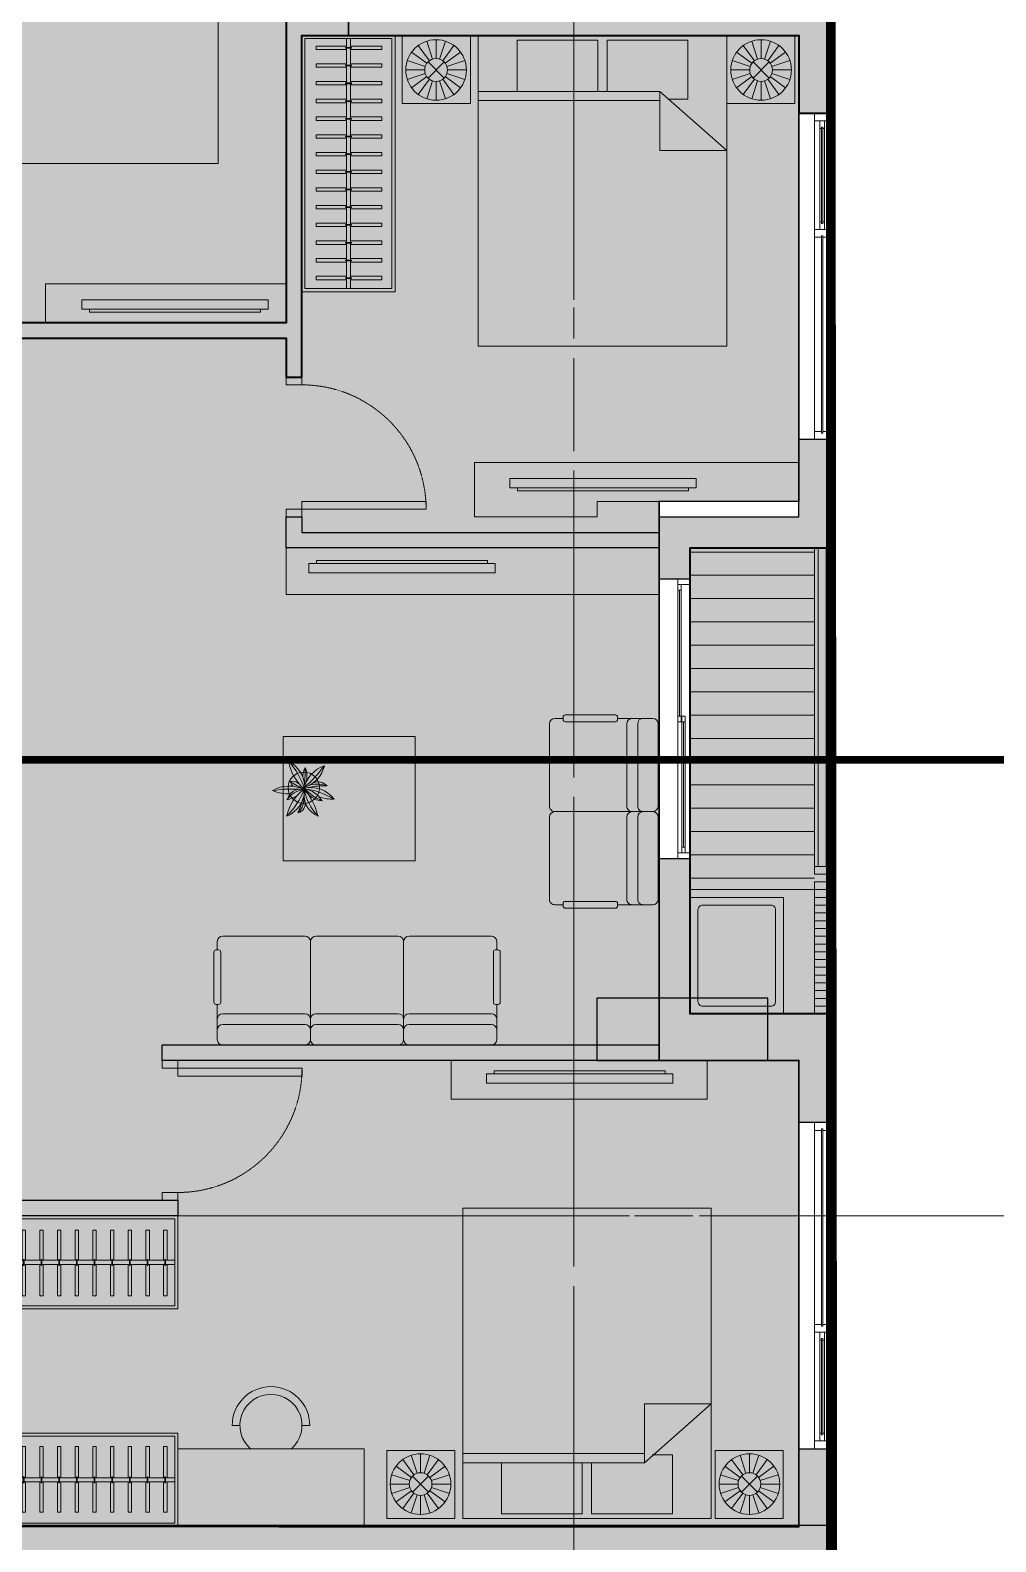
# Model space of a CAD drawing. Header units: millimetres. Extents: x -100356 to 314685, y 446 to 1273965.
# Drawn here: x 76590 to 82809, y 1009533 to 1019265 of the extents above; entities that cross this region are included whole.
import ezdxf
from ezdxf.enums import TextEntityAlignment as Align

# ---------------------------------------------------------------- set-up
doc = ezdxf.new("R2010")
doc.units = ezdxf.units.MM
for name, pattern in [('20180221 BF$0$Core - tb$0$HIDDEN', [0.375, 0.25, -0.125]), ('A1 - dp$0$HIDDEN', [0.375, 0.25, -0.125]), ('CENTER', [2, 1.25, -0.25, 0.25, -0.25]), ('CENTER2', [28.575, 19.05, -3.175, 3.175, -3.175]), ('Dash', [6, 3, -3]), ('DASHED2', [0.375, 0.25, -0.125]), ('Kume - Grid Line', [10.5, 6, -1.25, 2, -1.25]), ('VL2 - tb$0$HIDDEN', [0.375, 0.25, -0.125])]:
    doc.linetypes.add(name, pattern=pattern)
for name, color, linetype, lineweight in [('@ color hatch', 7, 'Continuous', 13), ('A-_ANOT----_D', 7, 'Continuous', 5), ('A.Axis', 251, 'CENTER2', 13), ('A1 - dp$0$A.Door', 4, 'Continuous', 13), ('A1 - dp$0$A.HACH 250', 250, 'Continuous', 5), ('A1 - dp$0$CUA', 5, 'Continuous', 9), ('A1 - dp$0$FURNITURE', 8, 'Continuous', 5), ('A1 - dp$0$KHCUA', 3, 'Continuous', 13), ('A1 - dp$0$TUONG 2', 2, 'Continuous', 25), ('GJ', 1, 'Continuous', 13), ('Hatch-wall', 251, 'Continuous', 5), ('LC.HA', 250, 'Continuous', 9), ('LGI', 250, 'CENTER', 9), ('TEXT', 6, 'Continuous', 20), ('TXT', 1, 'Continuous', 25), ('VL2 - tb$0$A.Door', 4, 'Continuous', 13), ('VL2 - tb$0$A.HACH 250', 250, 'Continuous', 5), ('VL2 - tb$0$CUA', 5, 'Continuous', 9), ('VL2 - tb$0$FURNITURE', 8, 'Continuous', 5), ('VL2 - tb$0$TUONG 2', 2, 'Continuous', 35)]:
    doc.layers.add(name, color=color, linetype=linetype, lineweight=lineweight)
doc.layers.add('@area depoint', color=8, linetype='Continuous', lineweight=35, plot=False)
doc.layers.add('STR', color=7, linetype='Continuous')
doc.styles.add('A1 - dp$0$GHICHU-C', font='Font - TrueType - Arial.ttf', dxfattribs={"width": 0.7})

# ---------------------------------------------------------------- blocks, each defined once
blk = doc.blocks.new('VL3 revised', base_point=(-8800, 1600))
at = {"layer": 'Hatch-wall', "ltscale": 0.5}
h = blk.add_hatch(color=256, dxfattribs=at)
h.dxf.hatch_style = 1
h.paths.add_polyline_path([(-6499.9, 2231.8), (-6999.9, 2231.8), (-6999.9, 2731.8), (-6499.9, 2731.8)], flags=16)
h.paths.add_polyline_path([(-1549.9, -471.6), (-1549.9, -371.6), (-450, -371.6), (-450, -271.6), (2450, -271.6), (2450, 228.4), (2650, 228.4), (2650, -475), (-250, -475), (-250, -521.6), (-450, -521.6), (-450, -471.6)], flags=17)
h.paths.add_polyline_path([(-1150, -6725), (1149.2, -6725), (1149.2, -5855), (1349.2, -5855), (1349.2, -6625), (2648.2, -6625), (2648.2, -7221.6), (2448.2, -7221.6), (2448.2, -6825), (-1150, -6825), (-1150, -8875), (-1250, -8875), (-1250, -6025), (-1150, -6025)])
h.paths.add_polyline_path([(1548.3, -12975), (-675, -12975), (-675, -12775), (1548.3, -12775)])
h.paths.add_polyline_path([(-5850, -6875), (-5850, -6975), (-5550, -6975), (-5550, -7595), (-5850, -7595), (-5850, -7695), (-5450, -7695), (-5450, -6875)], flags=17)
h.paths.add_polyline_path([(-7000, -1675), (-7000, 1031.8), (-5199.9, 1031.8), (-5199.9, 1231.8), (-5299.9, 1231.8), (-5299.9, 1131.8), (-6999.9, 1131.8), (-6999.9, 2131.8), (-6399.9, 2131.8), (-6399.9, 2731.8), (-5299.9, 2731.8), (-5299.9, 1981.8), (-5199.9, 1981.8), (-5199.9, 2731.8), (-2649.9, 2731.8), (-2649.9, -268.2), (-2649.9, -268.2), (-2649.9, -471.6), (-2449.9, -471.6), (-2449.9, -371.6), (-2549.9, -371.6), (-2549.9, 631.8), (-1799.9, 631.8), (-1799.9, 731.8), (-2549.9, 731.8), (-2549.9, 2731.8), (-949.9, 2731.8), (-949.9, 731.8), (-1049.9, 731.8), (-1049.9, 631.8), (-849.9, 631.8), (-849.9, 2731.8), (2450, 2731.8), (2450, 2328.4), (2650, 2328.4), (2650, 2931.8), (-7150, 2931.8), (-7150, -1775), (-7000, -1775)])
h.paths.add_polyline_path([(-2350, -6025), (-5850, -6025), (-5850, -3175), (-7000, -3175), (-7000, -3075), (-7150, -3075), (-7150, -3375), (-6050, -3375), (-6050, -12975), (-5200, -12975), (-5200, -12775), (-5850, -12775), (-5850, -9825), (-4150, -9825), (-4150, -9625), (-4250, -9625), (-4250, -9725), (-5850, -9725), (-5850, -6125), (-4250, -6125), (-4250, -8875), (-4150, -8875), (-4150, -8275), (-2450, -8275), (-2450, -8875), (-2350, -8875), (-2350, -6975), (-2450, -6975), (-2450, -8175), (-4150, -8175), (-4150, -6125), (-2450, -6125), (-2450, -6225), (-2350, -6225)])
edge = h.paths.add_edge_path()
edge.add_line((1349.2, -1675), (2648.2, -1675))
edge.add_line((2648.2, -1675), (2649, -1475))
edge.add_line((2649, -1475), (-250, -1475))
edge.add_line((-250, -1475), (-250, -1421.6))
edge.add_line((-250, -1421.6), (-450, -1421.6))
edge.add_line((-450, -1421.6), (-450, -1675))
edge.add_line((-450, -1675), (1149.2, -1675))
edge.add_line((1149.2, -1675), (1149.2, -2271.6))
edge.add_line((1149.2, -2271.6), (1349.2, -2271.6))
edge.add_line((1349.2, -2271.6), (1349.2, -1675))
at = {"layer": 'A1 - dp$0$TUONG 2', "ltscale": 0.5}
blk.add_lwpolyline([(2650, 2328.4), (2650, 2931.8), (-7150, 2931.8), (-7150, -1775)], dxfattribs=at)
blk = doc.blocks.new('grid tower')
at = {"layer": 'A.Axis', "linetype": 'Kume - Grid Line', "lineweight": 9, "ltscale": 100}
for p, q in [((-7100.2, 38386.8), (-7100.2, -18372.7)), ((-5450.2, -18372.7), (-5450.2, 19749.9)), ((48341.2, 13399.9), (-14918.8, 13399.9))]:
    blk.add_line(p, q, dxfattribs=at)
blk = doc.blocks.new('*U40')
for p, q in [((50, 0), (1263, 0)), ((100, 0), (100, -30)), ((1213, 0), (1213, -30)), ((1263, 0), (1263, -30)), ((50, -30), (1263, -30)), ((1213, -35), (1213, -65)), ((1213, -35), (2425, -35)), ((1213, -65), (2425, -65)), ((1263, -35), (1263, -65)), ((2375, -35), (2375, -65))]:
    blk.add_line(p, q)
at = {"color": 8}
for p, q in [((100, -15), (1213, -15)), ((1263, -50), (2375, -50))]:
    blk.add_line(p, q, dxfattribs=at)
for points in [[(0, 0), (50, 0), (50, -110), (0, -110)], [(2425, 0), (2475, 0), (2475, -110), (2425, -110)]]:
    blk.add_lwpolyline(points, close=True)
for points in [[(2425, 0), (50, 0)], [(2425, -110), (50, -110)]]:
    blk.add_lwpolyline(points)
at = {"layer": 'A1 - dp$0$KHCUA', "style": 'A1 - dp$0$GHICHU-C', "flags": 1}
for tag, p in [('KICH_THUOC', (450, -300)), ('TEN_CUA', (450, -184)), ('QUI_CACH', (450, -421))]:
    blk.add_attdef(tag, text='', height=50, dxfattribs=at).set_placement(p, align=Align.MIDDLE)
blk = doc.blocks.new('*U439')
at = {"layer": 'A1 - dp$0$FURNITURE'}
for p, q in [((0, 100), (2050, 100)), ((0, 75), (2050, 75)), ((0, 25), (2050, 25)), ((0, 0), (2050, 0))]:
    blk.add_line(p, q, dxfattribs=at)
blk = doc.blocks.new('A1 - dp$0$cua so 1')
at = {"layer": 'A1 - dp$0$A.Door', "ltscale": 0.5}
for p, q in [((1400, 65), (2000, 65)), ((1400, 35), (2000, 35))]:
    blk.add_line(p, q, dxfattribs=at)
for points in [[(0, 0), (2100, 0), (2100, 100), (0, 100)], [(2050, 100), (2050, 0), (2100, 0), (2100, 100)]]:
    blk.add_lwpolyline(points, close=True, dxfattribs=at)
for points in [[(50, 55), (50, 100), (0, 100), (0, 0), (50, 0), (50, 45), (40, 45), (40, 55), (50, 55)], [(1300, 55), (1300, 100), (1350, 100), (1350, 0), (1300, 0), (1300, 45), (1310, 45), (1310, 55), (1300, 55)], [(1400, 55), (1400, 65), (1350, 65), (1350, 35), (1400, 35), (1400, 45), (1390, 45), (1390, 55), (1400, 55)], [(2000, 55), (2000, 65), (2050, 65), (2050, 35), (2000, 35), (2000, 45), (2010, 45), (2010, 55), (2000, 55)]]:
    blk.add_lwpolyline(points, dxfattribs=at)
at = {"layer": 'A1 - dp$0$A.HACH 250', "ltscale": 0.5}
for points in [[(40, 45), (1310, 45), (1310, 55), (40, 55)], [(1390, 45), (2010, 45), (2010, 55), (1390, 55)]]:
    blk.add_lwpolyline(points, close=True, dxfattribs=at)
blk = doc.blocks.new('A1 - dp$0$A$C6FE626A3')
for p, q in [((-90, 605.7), (-150, 605.7)), ((-150, -594.3), (-150, 605.7)), ((-90, -594.3), (-90, 605.7)), ((-90, 556.6), (-70, 556.6)), ((-70, -544.9), (-70, 556.6)), ((-90, -544.9), (-70, -544.9)), ((-90, -594.3), (-150, -594.3))]:
    blk.add_line(p, q)
blk = doc.blocks.new('A1 - dp$0$Bed 1600')
at = {"linetype": 'Continuous'}
for p, q in [((2, -80), (2, 0)), ((2, 0), (66, 0)), ((66, 0), (66, -80)), ((12, -1.2), (32.8, -1.2)), ((12, -14.4), (12, -1.2)), ((32.8, -1.2), (32.8, -14.4)), ((35.2, -1.2), (56, -1.2)), ((35.2, -14.4), (35.2, -1.2)), ((56, -1.2), (56, -16.4)), ((2, -14.4), (48.8, -14.4)), ((66, -29.6), (48.8, -14.4)), ((48.8, -14.4), (48.8, -29.6)), ((48.8, -16.8), (2, -16.8)), ((56, -16.4), (50.8, -16.4)), ((48.8, -29.6), (66, -29.6)), ((66, -80), (2, -80))]:
    blk.add_line(p, q, dxfattribs=at)
blk = doc.blocks.new('A1 - dp$0$tab')
for p, q in [((439, 0), (0, 0)), ((0, 0), (0, -439)), ((439, -439), (439, 0)), ((174.4, -163.3), (102.7, -64.6)), ((194.8, -152.9), (157.1, -36.9)), ((217.4, -149.3), (217.4, -27.3)), ((240, -152.9), (277.7, -36.9)), ((260.4, -163.3), (332.1, -64.6)), ((147.8, -199.9), (31.8, -162.2)), ((158.2, -179.5), (59.5, -107.8)), ((165.6, -170.7), (269.1, -274.2)), ((269.1, -170.7), (165.6, -274.2)), ((276.6, -179.5), (375.2, -107.8)), ((287, -199.9), (402.9, -162.2)), ((144.2, -222.5), (22.2, -222.5)), ((147.8, -245.1), (31.8, -282.8)), ((158.2, -265.5), (59.5, -337.2)), ((174.4, -281.7), (102.7, -380.3)), ((260.4, -281.7), (332.1, -380.3)), ((276.6, -265.5), (375.2, -337.2)), ((287, -245.1), (402.9, -282.8)), ((290.5, -222.5), (412.5, -222.5)), ((194.8, -292.1), (157.1, -408)), ((217.4, -295.6), (217.4, -417.6)), ((217.4, -295.6), (217.4, -417.6)), ((240, -292.1), (277.7, -408)), ((0, -439), (439, -439))]:
    blk.add_line(p, q)
for radius in [195.1, 73.2]:
    blk.add_circle((217.4, -222.5), radius)
blk = doc.blocks.new('*U197')
for points in [[(0, 100), (50, 100), (50, 0), (0, 0)], [(850, 100), (900, 100), (900, 0), (850, 0)], [(50, 0), (100, 0), (100, -800), (50, -800)]]:
    blk.add_lwpolyline(points, close=True)
at = {"linetype": 'A1 - dp$0$HIDDEN'}
blk.add_arc((50, 0), 800, 270, 0, dxfattribs=at)
blk = doc.blocks.new('*U212')
for points in [[(0, 600), (0, 0), (1650, 0), (1650, 600)], [(1630, 580), (1630, 20), (20, 20), (20, 580)]]:
    blk.add_lwpolyline(points, close=True)
at = {"ltscale": 6}
for points in [[(91.1, 313.1), (91.1, 515.2), (69.1, 515.2), (69.1, 313.1)], [(205.1, 313.1), (205.1, 515.2), (183.1, 515.2), (183.1, 313.1)], [(319.1, 313.1), (319.1, 515.2), (297.1, 515.2), (297.1, 313.1)], [(433.1, 313.1), (433.1, 515.2), (411.1, 515.2), (411.1, 313.1)], [(547.1, 313.1), (547.1, 515.2), (525.1, 515.2), (525.1, 313.1)], [(661.1, 313.1), (661.1, 515.2), (639.1, 515.2), (639.1, 313.1)], [(775.1, 313.1), (775.1, 515.2), (753.1, 515.2), (753.1, 313.1)], [(889.1, 313.1), (889.1, 515.2), (867.1, 515.2), (867.1, 313.1)], [(1003.1, 313.1), (1003.1, 515.2), (981.1, 515.2), (981.1, 313.1)], [(1117.1, 313.1), (1117.1, 515.2), (1095.1, 515.2), (1095.1, 313.1)], [(1231.1, 313.1), (1231.1, 515.2), (1209.1, 515.2), (1209.1, 313.1)], [(1345.1, 313.1), (1345.1, 515.2), (1323.1, 515.2), (1323.1, 313.1)], [(1459.1, 313.1), (1459.1, 515.2), (1437.1, 515.2), (1437.1, 313.1)], [(1573.1, 313.1), (1573.1, 515.2), (1551.1, 515.2), (1551.1, 313.1)], [(69.1, 286.7), (69.1, 92.1), (91.1, 92.1), (91.1, 286.7)], [(183.1, 286.7), (183.1, 92.1), (205.1, 92.1), (205.1, 286.7)], [(297.1, 286.7), (297.1, 92.1), (319.1, 92.1), (319.1, 286.7)], [(411.1, 286.7), (411.1, 92.1), (433.1, 92.1), (433.1, 286.7)], [(525.1, 286.7), (525.1, 92.1), (547.1, 92.1), (547.1, 286.7)], [(639.1, 286.7), (639.1, 92.1), (661.1, 92.1), (661.1, 286.7)], [(753.1, 286.7), (753.1, 92.1), (775.1, 92.1), (775.1, 286.7)], [(867.1, 286.7), (867.1, 92.1), (889.1, 92.1), (889.1, 286.7)], [(981.1, 286.7), (981.1, 92.1), (1003.1, 92.1), (1003.1, 286.7)], [(1095.1, 286.7), (1095.1, 92.1), (1117.1, 92.1), (1117.1, 286.7)], [(1209.1, 286.7), (1209.1, 92.1), (1231.1, 92.1), (1231.1, 286.7)], [(1323.1, 286.7), (1323.1, 92.1), (1345.1, 92.1), (1345.1, 286.7)], [(1437.1, 286.7), (1437.1, 92.1), (1459.1, 92.1), (1459.1, 286.7)], [(1551.1, 286.7), (1551.1, 92.1), (1573.1, 92.1), (1573.1, 286.7)]]:
    blk.add_lwpolyline(points, dxfattribs=at)
for points in [[(1630, 286.7), (1630, 313.1), (20, 313.1), (20, 286.7)], [(82.7, 319.2), (78.3, 319.2), (78.3, 280.4), (82.7, 280.4)], [(196.7, 319.2), (192.3, 319.2), (192.3, 280.4), (196.7, 280.4)], [(310.7, 319.2), (306.3, 319.2), (306.3, 280.4), (310.7, 280.4)], [(424.7, 319.2), (420.3, 319.2), (420.3, 280.4), (424.7, 280.4)], [(538.7, 319.2), (534.3, 319.2), (534.3, 280.4), (538.7, 280.4)], [(652.7, 319.2), (648.3, 319.2), (648.3, 280.4), (652.7, 280.4)], [(766.7, 319.2), (762.3, 319.2), (762.3, 280.4), (766.7, 280.4)], [(880.7, 319.2), (876.3, 319.2), (876.3, 280.4), (880.7, 280.4)], [(994.7, 319.2), (990.3, 319.2), (990.3, 280.4), (994.7, 280.4)], [(1108.7, 319.2), (1104.3, 319.2), (1104.3, 280.4), (1108.7, 280.4)], [(1222.7, 319.2), (1218.3, 319.2), (1218.3, 280.4), (1222.7, 280.4)], [(1336.7, 319.2), (1332.3, 319.2), (1332.3, 280.4), (1336.7, 280.4)], [(1450.7, 319.2), (1446.3, 319.2), (1446.3, 280.4), (1450.7, 280.4)], [(1564.7, 319.2), (1560.3, 319.2), (1560.3, 280.4), (1564.7, 280.4)]]:
    blk.add_lwpolyline(points, close=True, dxfattribs=at)
blk = doc.blocks.new('VL2 - tb$0$Bed 1600')
at = {"linetype": 'Continuous'}
for p, q in [((2, -80), (2, 0)), ((2, 0), (66, 0)), ((66, 0), (66, -80)), ((12, -1.2), (32.8, -1.2)), ((12, -14.4), (12, -1.2)), ((32.8, -1.2), (32.8, -14.4)), ((35.2, -1.2), (56, -1.2)), ((35.2, -14.4), (35.2, -1.2)), ((56, -1.2), (56, -16.4)), ((2, -14.4), (48.8, -14.4)), ((66, -29.6), (48.8, -14.4)), ((48.8, -14.4), (48.8, -29.6)), ((48.8, -16.8), (2, -16.8)), ((56, -16.4), (50.8, -16.4)), ((48.8, -29.6), (66, -29.6)), ((66, -80), (2, -80))]:
    blk.add_line(p, q, dxfattribs=at)
blk = doc.blocks.new('VL2 - tb$0$tab')
for p, q in [((439, 0), (0, 0)), ((0, 0), (0, -439)), ((439, -439), (439, 0)), ((174.4, -163.3), (102.7, -64.6)), ((194.8, -152.9), (157.1, -36.9)), ((217.4, -149.3), (217.4, -27.3)), ((240, -152.9), (277.7, -36.9)), ((260.4, -163.3), (332.1, -64.6)), ((147.8, -199.9), (31.8, -162.2)), ((158.2, -179.5), (59.5, -107.8)), ((165.6, -170.7), (269.1, -274.2)), ((269.1, -170.7), (165.6, -274.2)), ((276.6, -179.5), (375.2, -107.8)), ((287, -199.9), (402.9, -162.2)), ((144.2, -222.5), (22.2, -222.5)), ((147.8, -245.1), (31.8, -282.8)), ((158.2, -265.5), (59.5, -337.2)), ((174.4, -281.7), (102.7, -380.3)), ((260.4, -281.7), (332.1, -380.3)), ((276.6, -265.5), (375.2, -337.2)), ((287, -245.1), (402.9, -282.8)), ((290.5, -222.5), (412.5, -222.5)), ((194.8, -292.1), (157.1, -408)), ((217.4, -295.6), (217.4, -417.6)), ((217.4, -295.6), (217.4, -417.6)), ((240, -292.1), (277.7, -408)), ((0, -439), (439, -439))]:
    blk.add_line(p, q)
for radius in [195.1, 73.2]:
    blk.add_circle((217.4, -222.5), radius)
blk = doc.blocks.new('VL2 - tb$0$cua so 1')
at = {"layer": 'VL2 - tb$0$A.Door', "ltscale": 0.5}
for p, q in [((1400, 65), (2000, 65)), ((1400, 35), (2000, 35))]:
    blk.add_line(p, q, dxfattribs=at)
for points in [[(0, 0), (2100, 0), (2100, 100), (0, 100)], [(2050, 100), (2050, 0), (2100, 0), (2100, 100)]]:
    blk.add_lwpolyline(points, close=True, dxfattribs=at)
for points in [[(50, 55), (50, 100), (0, 100), (0, 0), (50, 0), (50, 45), (40, 45), (40, 55), (50, 55)], [(1300, 55), (1300, 100), (1350, 100), (1350, 0), (1300, 0), (1300, 45), (1310, 45), (1310, 55), (1300, 55)], [(1400, 55), (1400, 65), (1350, 65), (1350, 35), (1400, 35), (1400, 45), (1390, 45), (1390, 55), (1400, 55)], [(2000, 55), (2000, 65), (2050, 65), (2050, 35), (2000, 35), (2000, 45), (2010, 45), (2010, 55), (2000, 55)]]:
    blk.add_lwpolyline(points, dxfattribs=at)
at = {"layer": 'VL2 - tb$0$A.HACH 250', "ltscale": 0.5}
for points in [[(40, 45), (1310, 45), (1310, 55), (40, 55)], [(1390, 45), (2010, 45), (2010, 55), (1390, 55)]]:
    blk.add_lwpolyline(points, close=True, dxfattribs=at)
blk = doc.blocks.new('*U404')
for points in [[(-850, 100), (-900, 100), (-900, 0), (-850, 0)], [(0, 100), (-50, 100), (-50, 0), (0, 0)], [(-50, 0), (-100, 0), (-100, -800), (-50, -800)]]:
    blk.add_lwpolyline(points, close=True)
at = {"linetype": 'VL2 - tb$0$HIDDEN'}
blk.add_arc((-50, 0), 800, 180, 270, dxfattribs=at)
blk = doc.blocks.new('VL2 - tb$0$A$C6FE626A3')
for p, q in [((-90, 605.7), (-150, 605.7)), ((-150, -594.3), (-150, 605.7)), ((-90, -594.3), (-90, 605.7)), ((-90, 556.6), (-70, 556.6)), ((-70, -544.9), (-70, 556.6)), ((-90, -544.9), (-70, -544.9)), ((-90, -594.3), (-150, -594.3))]:
    blk.add_line(p, q)
blk = doc.blocks.new('*U403')
for points in [[(0, 600), (0, 0), (1750, 0), (1750, 600)], [(1730, 580), (1730, 20), (20, 20), (20, 580)]]:
    blk.add_lwpolyline(points, close=True)
at = {"ltscale": 6}
for points in [[(91.1, 313.1), (91.1, 515.2), (69.1, 515.2), (69.1, 313.1)], [(205.1, 313.1), (205.1, 515.2), (183.1, 515.2), (183.1, 313.1)], [(319.1, 313.1), (319.1, 515.2), (297.1, 515.2), (297.1, 313.1)], [(433.1, 313.1), (433.1, 515.2), (411.1, 515.2), (411.1, 313.1)], [(547.1, 313.1), (547.1, 515.2), (525.1, 515.2), (525.1, 313.1)], [(661.1, 313.1), (661.1, 515.2), (639.1, 515.2), (639.1, 313.1)], [(775.1, 313.1), (775.1, 515.2), (753.1, 515.2), (753.1, 313.1)], [(889.1, 313.1), (889.1, 515.2), (867.1, 515.2), (867.1, 313.1)], [(1003.1, 313.1), (1003.1, 515.2), (981.1, 515.2), (981.1, 313.1)], [(1117.1, 313.1), (1117.1, 515.2), (1095.1, 515.2), (1095.1, 313.1)], [(1231.1, 313.1), (1231.1, 515.2), (1209.1, 515.2), (1209.1, 313.1)], [(1345.1, 313.1), (1345.1, 515.2), (1323.1, 515.2), (1323.1, 313.1)], [(1459.1, 313.1), (1459.1, 515.2), (1437.1, 515.2), (1437.1, 313.1)], [(1573.1, 313.1), (1573.1, 515.2), (1551.1, 515.2), (1551.1, 313.1)], [(1687.1, 313.1), (1687.1, 515.2), (1665.1, 515.2), (1665.1, 313.1)], [(69.1, 286.7), (69.1, 92.1), (91.1, 92.1), (91.1, 286.7)], [(183.1, 286.7), (183.1, 92.1), (205.1, 92.1), (205.1, 286.7)], [(297.1, 286.7), (297.1, 92.1), (319.1, 92.1), (319.1, 286.7)], [(411.1, 286.7), (411.1, 92.1), (433.1, 92.1), (433.1, 286.7)], [(525.1, 286.7), (525.1, 92.1), (547.1, 92.1), (547.1, 286.7)], [(639.1, 286.7), (639.1, 92.1), (661.1, 92.1), (661.1, 286.7)], [(753.1, 286.7), (753.1, 92.1), (775.1, 92.1), (775.1, 286.7)], [(867.1, 286.7), (867.1, 92.1), (889.1, 92.1), (889.1, 286.7)], [(981.1, 286.7), (981.1, 92.1), (1003.1, 92.1), (1003.1, 286.7)], [(1095.1, 286.7), (1095.1, 92.1), (1117.1, 92.1), (1117.1, 286.7)], [(1209.1, 286.7), (1209.1, 92.1), (1231.1, 92.1), (1231.1, 286.7)], [(1323.1, 286.7), (1323.1, 92.1), (1345.1, 92.1), (1345.1, 286.7)], [(1437.1, 286.7), (1437.1, 92.1), (1459.1, 92.1), (1459.1, 286.7)], [(1551.1, 286.7), (1551.1, 92.1), (1573.1, 92.1), (1573.1, 286.7)], [(1665.1, 286.7), (1665.1, 92.1), (1687.1, 92.1), (1687.1, 286.7)]]:
    blk.add_lwpolyline(points, dxfattribs=at)
for points in [[(1730, 286.7), (1730, 313.1), (20, 313.1), (20, 286.7)], [(82.7, 319.2), (78.3, 319.2), (78.3, 280.4), (82.7, 280.4)], [(196.7, 319.2), (192.3, 319.2), (192.3, 280.4), (196.7, 280.4)], [(310.7, 319.2), (306.3, 319.2), (306.3, 280.4), (310.7, 280.4)], [(424.7, 319.2), (420.3, 319.2), (420.3, 280.4), (424.7, 280.4)], [(538.7, 319.2), (534.3, 319.2), (534.3, 280.4), (538.7, 280.4)], [(652.7, 319.2), (648.3, 319.2), (648.3, 280.4), (652.7, 280.4)], [(766.7, 319.2), (762.3, 319.2), (762.3, 280.4), (766.7, 280.4)], [(880.7, 319.2), (876.3, 319.2), (876.3, 280.4), (880.7, 280.4)], [(994.7, 319.2), (990.3, 319.2), (990.3, 280.4), (994.7, 280.4)], [(1108.7, 319.2), (1104.3, 319.2), (1104.3, 280.4), (1108.7, 280.4)], [(1222.7, 319.2), (1218.3, 319.2), (1218.3, 280.4), (1222.7, 280.4)], [(1336.7, 319.2), (1332.3, 319.2), (1332.3, 280.4), (1336.7, 280.4)], [(1450.7, 319.2), (1446.3, 319.2), (1446.3, 280.4), (1450.7, 280.4)], [(1564.7, 319.2), (1560.3, 319.2), (1560.3, 280.4), (1564.7, 280.4)], [(1678.7, 319.2), (1674.3, 319.2), (1674.3, 280.4), (1678.7, 280.4)]]:
    blk.add_lwpolyline(points, close=True, dxfattribs=at)
blk = doc.blocks.new('VL4 - dp$0$CT3 MBT 11-31$0$ghe bar')
for p, q in [((-250, -250), (-200, -250)), ((200, -250), (250, -250)), ((-132.3, -400), (132.3, -400))]:
    blk.add_line(p, q)
for radius, start, end in [(250, 0, 180), (200, 311.40962, 228.59038)]:
    blk.add_arc((0, -250), radius, start, end)
blk = doc.blocks.new('VL4 revised')
at = {"layer": '@ color hatch', "ltscale": 0.5}
h = blk.add_hatch(color=201, dxfattribs=at)
h.dxf.hatch_style = 1
h.paths.add_polyline_path([(150.3, -11599.9), (150.3, -5025), (1120.3, -5025), (1120.3, -4624.8), (6700.1, -4625.1), (6700.1, -5800), (9600.1, -5800), (9600.1, -8800), (8700.1, -8800), (8700.1, -12399.9), (9600.1, -12399.9), (9600.1, -15399.9), (150.1, -15399.9), (150.1, -12599.9), (550.3, -12599.9), (550.3, -11599.9)])
h.paths.add_polyline_path([(8900.1, -9100), (9800.1, -9100), (9800.1, -12100), (8900.1, -12100)])
at = {"layer": 'A1 - dp$0$A.HACH 250'}
h = blk.add_hatch(dxfattribs=at)
h.set_pattern_fill('_USER', color=256, scale=150, pattern_type=0)
h.set_pattern_definition([(0, (431192.39, -413294.53), (0, 150), [])])
h.paths.add_polyline_path([(8900.1, -9099.7), (9700.1, -9100.2), (9700.1, -11300.2), (8900.1, -11299.7)])
at = {"layer": 'Hatch-wall', "ltscale": 0.5}
h = blk.add_hatch(color=256, dxfattribs=at)
h.dxf.hatch_style = 1
h.paths.add_polyline_path([(2950.3, -6650), (2950.3, -6550), (2850.3, -6550), (2850.3, -6449.8), (2950.3, -6449.7), (2950.3, -4624.7), (1120.3, -4625), (1120.3, -5025), (150.3, -5025), (150.3, -6450), (2050.3, -6450), (2050.3, -6450), (2100.3, -6450), (2100.3, -6550), (2050.3, -6550), (1950.3, -6550), (550.3, -6550), (150.3, -6550), (150.3, -8675), (150.3, -8775), (150, -8775), (150.3, -8775), (150, -9176.8), (150, -9500), (0, -9500), (0, -4625), (0, -4425), (9800, -4425), (9800, -4623.2), (9600.1, -4623.2), (9600.1, -4525), (6900.1, -4525), (6900.1, -4625.1), (6700.1, -4625.1), (6700.1, -4625), (3050.3, -4625), (3050.3, -6649.1)])
h.paths.add_polyline_path([(6900.1, -5525.1), (6700.1, -5525.1), (6700.1, -5700), (6299.1, -5700), (6299.1, -7650), (2950.3, -7650), (2950.3, -7750), (6299.1, -7750), (6299.1, -8000), (6399.1, -8000), (6399.1, -5800), (9600.1, -5800), (9600.1, -6300), (9800.1, -6300), (9800.1, -5800), (9800.1, -5600), (6900.1, -5600)])
h.paths.add_polyline_path([(9600.1, -12399.9), (5500.1, -12399.9), (5500.1, -12299.9), (8700.1, -12299.9), (8700.1, -11100), (8900.1, -11100), (8900.1, -12100), (9800.1, -12100), (9800.1, -12799.9), (9600.1, -12799.9)], flags=17)
h.paths.add_polyline_path([(1850.1, -13699.9), (1850.1, -13199.9)], flags=17)
h.paths.add_polyline_path([(1020.3, -4925), (150.3, -4925), (150.3, -4625), (1020.3, -4625)], flags=16)
h.paths.add_polyline_path([(6299.1, -8900), (6399.1, -8900), (6399.1, -9000), (8700.1, -9000), (8700.1, -8900), (9600.1, -8900), (9600.1, -8400), (9800.1, -8400), (9800.1, -9100), (8900.1, -9100), (8900.1, -9300), (8700.1, -9300), (8700.1, -9100), (6299.1, -9100)])
h.paths.add_polyline_path([(150.2, -12099.9), (150.2, -11999.9), (150.1, -11999.9), (150.1, -10800), (0.1, -10800), (0.1, -15593.2), (9800.1, -15593.2), (9800.1, -14899.9), (9600.1, -14899.9), (9600.1, -15399.9), (3850.1, -15399.9), (3850.1, -14799.9), (3750.1, -14799.9), (3750.1, -15399.9), (150.1, -15399.9), (150.1, -13799.9), (3750.1, -13799.9), (3750.1, -14049.9), (3850.1, -14049.9), (3850.1, -13399.9), (5600.1, -13399.9), (5600.1, -13299.9), (3750.1, -13299.9), (3750.1, -13699.9), (1950.1, -13699.9), (1950.1, -12949.9), (1850.1, -12949.9), (1850.1, -13099.9), (1850.1, -13099.9), (1850.1, -13699.9), (150.1, -13699.9), (150.1, -12099.9)])
h.paths.add_polyline_path([(550.3, -11999.9), (550.3, -12099.9), (1850.1, -12099.9), (1850.1, -12199.9), (1950.1, -12199.9), (1950.1, -11599.9), (1850.1, -11599.9), (1850.1, -11999.9)], flags=17)
at = {"layer": '@ color hatch', "color": 250, "ltscale": 10, "const_width": 10, "elevation": 0}
for points in [[(150.3, -11599.9), (150.3, -5025), (1120.3, -5025), (1120.3, -4624.8), (6700.1, -4625.1), (6700.1, -5800), (9600.1, -5800), (9600.1, -8800), (8700.1, -8800), (8700.1, -12399.9), (9600.1, -12399.9), (9600.1, -15399.9), (150.1, -15399.9), (150.1, -12599.9), (550.3, -12599.9), (550.3, -11599.9)], [(8900.1, -9100), (9800.1, -9100), (9800.1, -12100), (8900.1, -12100)]]:
    blk.add_lwpolyline(points, close=True, dxfattribs=at)
at = {"layer": '@area depoint', "ltscale": 0.5, "elevation": 0}
blk.add_lwpolyline([(8900.1, -9100), (9800.1, -9100), (9800.1, -12100), (8900.1, -12100)], close=True, dxfattribs=at)
at = {"layer": 'A1 - dp$0$A.HACH 250', "elevation": 0}
for points in [[(9700, -11150), (9800, -11150), (9800, -11200), (9700, -11200)], [(9700, -11250), (9800, -11250), (9800, -11300), (9700, -11300)], [(8900.1, -11300), (9700, -11300), (9700, -12100), (8900.1, -12100)], [(9700, -11350), (9800, -11350), (9800, -11400), (9700, -11400)], [(9700, -11450), (9800, -11450), (9800, -11500), (9700, -11500)], [(9700, -11550), (9800, -11550), (9800, -11600), (9700, -11600)], [(9700, -11650), (9800, -11650), (9800, -11700), (9700, -11700)], [(9700, -11750), (9800, -11750), (9800, -11800), (9700, -11800)], [(9700, -11850), (9800, -11850), (9800, -11900), (9700, -11900)], [(9700, -11950), (9800, -11950), (9800, -12000), (9700, -12000)], [(9700, -12050), (9800, -12050), (9800, -12100), (9700, -12100)]]:
    blk.add_lwpolyline(points, close=True, dxfattribs=at)
at = {"layer": 'A1 - dp$0$CUA'}
blk.add_line((9600.1, -6300, 0), (9600.1, -8400, 0), dxfattribs=at)
at = {"layer": 'A1 - dp$0$CUA', "elevation": 0}
blk.add_lwpolyline([(8700.1, -9300), (8900.1, -9300), (8900.1, -11100), (8700.1, -11100)], close=True, dxfattribs=at)
at = {"layer": 'A1 - dp$0$FURNITURE'}
for p, q in [((8028.3, -10197.4, 0), (8081.9, -10197.4, 0)), ((8431.9, -10197.4, 0), (8597.1, -10197.4, 0)), ((8658.3, -10197.4, 0), (8597.1, -10197.4, 0)), ((7993.3, -10762.4, 0), (7993.3, -10232.4, 0)), ((8492.1, -10762.4, 0), (8492.1, -10232.4, 0)), ((8562.1, -10762.4, 0), (8562.1, -10232.4, 0)), ((8693.3, -10762.4, 0), (8693.3, -10232.4, 0)), ((8028.3, -10797.4, 0), (8658.3, -10797.4, 0)), ((8028.3, -10797.4, 0), (8597.1, -10797.4, 0)), ((8658.3, -10797.4, 0), (8597.1, -10797.4, 0)), ((7993.3, -10832.4, 0), (7993.3, -11362.4, 0)), ((8492.1, -10832.4, 0), (8492.1, -11362.4, 0)), ((8562.1, -10832.4, 0), (8562.1, -11362.4, 0)), ((8693.3, -10832.4, 0), (8693.3, -11362.4, 0)), ((8028.3, -11397.4, 0), (8081.9, -11397.4, 0)), ((8431.9, -11397.4, 0), (8597.1, -11397.4, 0)), ((8658.3, -11397.4, 0), (8597.1, -11397.4, 0)), ((5854.4, -11634.9, 0), (5854.4, -11688.5, 0)), ((6419.4, -11599.9, 0), (5889.4, -11599.9, 0)), ((6454.4, -11634.9, 0), (6454.4, -12203.7, 0)), ((7019.4, -11599.9, 0), (6489.4, -11599.9, 0)), ((7054.4, -11634.9, 0), (7054.4, -12264.9, 0)), ((7089.4, -11599.9, 0), (7619.4, -11599.9, 0)), ((7654.4, -11634.9, 0), (7654.4, -11688.5, 0)), ((5854.4, -12038.5, 0), (5854.4, -12203.7, 0)), ((7654.4, -12038.5, 0), (7654.4, -12203.7, 0)), ((6419.4, -12098.7, 0), (5889.4, -12098.7, 0)), ((7019.4, -12098.7, 0), (6489.4, -12098.7, 0)), ((7089.4, -12098.7, 0), (7619.4, -12098.7, 0)), ((5854.4, -12264.9, 0), (5854.4, -12203.7, 0)), ((6419.4, -12168.7, 0), (5889.4, -12168.7, 0)), ((6454.4, -12264.9, 0), (6454.4, -12203.7, 0)), ((7019.4, -12168.7, 0), (6489.4, -12168.7, 0)), ((7089.4, -12168.7, 0), (7619.4, -12168.7, 0)), ((7654.4, -12264.9, 0), (7654.4, -12203.7, 0)), ((6419.4, -12299.9, 0), (5889.4, -12299.9, 0)), ((6489.4, -12299.9, 0), (7019.4, -12299.9, 0)), ((7089.4, -12299.9, 0), (7619.4, -12299.9, 0))]:
    blk.add_line(p, q, dxfattribs=at)
at = {"layer": 'A1 - dp$0$FURNITURE', "elevation": 0}
for points in [[(6299.1, -7400), (6299.1, -7650), (4749.2, -7650), (4749.2, -7400)], [(7510, -8550), (9600.1, -8550), (9600.1, -8800), (8300, -8800), (8300, -8900), (7510, -8900)], [(8700.1, -9400), (6299.1, -9400), (6299.1, -9100), (8700.1, -9100)], [(7129.4, -10314.2), (7129.4, -11114.2), (6279.4, -11114.2), (6279.4, -10314.2)], [(9500.1, -12100), (8900.1, -12100), (8900.1, -11350), (9500.1, -11350)], [(6800.1, -15399.9), (6800.1, -14899.9), (5600.1, -14899.9), (5600.1, -15399.9)]]:
    blk.add_lwpolyline(points, close=True, dxfattribs=at)
for points in [[(8095, -10175.5), (8418.8, -10175.5, -0.414214), (8431.9, -10188.7), (8431.9, -10206.2, -0.414214), (8418.8, -10219.3), (8095, -10219.3, -0.414214), (8081.9, -10206.2), (8081.9, -10188.7, -0.414214)], [(8095, -11419.3), (8418.8, -11419.3, 0.414214), (8431.9, -11406.2), (8431.9, -11388.7, 0.414214), (8418.8, -11375.5), (8095, -11375.5, 0.414214), (8081.9, -11388.7), (8081.9, -11406.2, 0.414214)], [(9420.1, -12050), (8980.1, -12050, -0.414214), (8950.1, -12020), (8950.1, -11430, -0.414214), (8980.1, -11400), (9420.1, -11400, -0.414214), (9450.1, -11430), (9450.1, -12020, -0.414214)], [(5832.5, -11701.6), (5832.5, -12025.4, 0.414214), (5845.7, -12038.5), (5863.2, -12038.5, 0.414214), (5876.3, -12025.4), (5876.3, -11701.6, 0.414214), (5863.2, -11688.5), (5845.7, -11688.5, 0.414214)], [(7676.3, -11701.6), (7676.3, -12025.4, -0.414214), (7663.2, -12038.5), (7645.7, -12038.5, -0.414214), (7632.5, -12025.4), (7632.5, -11701.6, -0.414214), (7645.7, -11688.5), (7663.2, -11688.5, -0.414214)]]:
    blk.add_lwpolyline(points, format="xyb", close=True, dxfattribs=at)
at = {"layer": 'A1 - dp$0$FURNITURE'}
blk.add_circle((6411.3, -10643.5, 0), 100.8, dxfattribs=at)
for centre, radius, start, end in [((8028.3, -10232.4, 0), 35, 90.00002, 180.00002), ((8527.1, -10232.4, 0), 35, 90.00002, 180.00002), ((8597.1, -10232.4, 0), 35, 90.00002, 180.00002), ((8658.3, -10232.4, 0), 35, 0.00002, 90.00002), ((6222.8, -10647.7, 0), 196.5, 5.35089, 61.95162), ((6597.6, -10431.5, 0), 285.6, 188.61103, 230.85002), ((5952.9, -10796.5, 0), 484.9, 17.6158, 41.42556), ((5956.5, -10087, 0), 718.7, 309.26186, 324.55366), ((6615, -10698.6, 0), 209.1, 109.85325, 165.8716), ((6360.3, -10462.1, 0), 188, 288.26792, 347.75769), ((6337.3, -10665.1, 0), 62.6, 51.04443, 100.8834), ((6384.6, -10590, 0), 60.6, 193.02138, 227.16265), ((6539, -10313, 0), 360.9, 233.97578, 249.48618), ((6567.7, -10582.5, 0), 163, 154.70445, 177.56265), ((5139.7, -10517.3, 0), 1280.6, 355.49802, 0.08999), ((6289.8, -10568.9, 0), 142, 342.60293, 23.26851), ((6502.8, -10684.7, 0), 78.4, 41.98372, 115.47242), ((6332.2, -11371.6, 0), 719.4, 83.88524, 99.76004), ((6318.4, -10848.8, 0), 215.8, 64.19102, 119.75888), ((6305.1, -10462.8, 0), 219.7, 244.71962, 275.66738), ((6004.4, -10507.7, 0), 434.7, 313.05843, 340.36824), ((6578.3, -10882.9, 0), 282.4, 126.01015, 168.7514), ((6222.8, -10647.7, 0), 196.5, 293.55693, 355.59276), ((6389.8, -10739.9, 0), 86.5, 79.01234, 168.57331), ((6418.8, -10791.1, 0), 134, 94.81412, 148.0945), ((6492, -11118.2, 0), 437.4, 107.54993, 115.3147), ((6284.7, -10714.5, 0), 128, 314.37451, 8.36115), ((6305.1, -10462.8, 0), 219.7, 298.0633, 299.23028), ((6456.6, -10830, 0), 187.8, 37.05263, 103.63976), ((6557.6, -10691, 0), 145.1, 162.56431, 250.56582), ((6545.9, -10582.5, 0), 147.6, 207.63912, 263.49274), ((6726.4, -10604.9, 0), 314.4, 189.62894, 223.8517), ((6686, -10382.7, 0), 380, 225.35274, 245.24009), ((6348.4, -11147.7, 0), 501.6, 59.27744, 81.90412), ((6396.6, -10801.7, 0), 151.1, 28.67112, 81.44479), ((6079.9, -10924, 0), 433.3, 12.82365, 38.45839), ((6499.4, -10775.6, 0), 155.6, 67.16006, 114.01072), ((6534.7, -10984.9, 0), 353.6, 85.92627, 104.93962), ((6597.6, -10431.5, 0), 285.6, 252.14171, 271.77786), ((5498.4, -10444.8, 0), 947.4, 337.585, 343.66452), ((6358.8, -10746.6, 0), 61.8, 285.64677, 12.64434), ((8028.3, -10762.4, 0), 35, 180.00002, 270.00002), ((8028.3, -10832.4, 0), 35, 90.00002, 180.00002), ((8527.1, -10762.4, 0), 35, 180.00002, 270.00002), ((8527.1, -10832.4, 0), 35, 90.00002, 180.00002), ((8597.1, -10762.4, 0), 35, 180.00002, 270.00002), ((8597.1, -10832.4, 0), 35, 90.00002, 180.00002), ((8658.3, -10762.4, 0), 35, 270.00002, 0.00002), ((8658.3, -10832.4, 0), 35, 0.00002, 90.00002), ((8028.3, -11362.4, 0), 35, 180.00002, 270.00002), ((8527.1, -11362.4, 0), 35, 180.00002, 270.00002), ((8597.1, -11362.4, 0), 35, 180.00002, 270.00002), ((8658.3, -11362.4, 0), 35, 270.00002, 0.00002), ((5889.4, -11634.9, 0), 35, 90.00002, 180.00002), ((6419.4, -11634.9, 0), 35, 0.00002, 90.00002), ((6489.4, -11634.9, 0), 35, 90.00002, 180.00002), ((7019.4, -11634.9, 0), 35, 0.00002, 90.00002), ((7089.4, -11634.9, 0), 35, 90.00002, 180.00002), ((7619.4, -11634.9, 0), 35, 0.00002, 90.00002), ((5889.4, -12133.7, 0), 35, 90.00002, 180.00002), ((6419.4, -12133.7, 0), 35, 0.00002, 90.00002), ((6489.4, -12133.7, 0), 35, 90.00002, 180.00002), ((7019.4, -12133.7, 0), 35, 0.00002, 90.00002), ((7089.4, -12133.7, 0), 35, 90.00002, 180.00002), ((7619.4, -12133.7, 0), 35, 0.00002, 90.00002), ((5889.4, -12203.7, 0), 35, 90.00002, 180.00002), ((6419.4, -12203.7, 0), 35, 0.00002, 90.00002), ((6489.4, -12203.7, 0), 35, 90.00002, 180.00002), ((7019.4, -12203.7, 0), 35, 0.00002, 90.00002), ((7089.4, -12203.7, 0), 35, 90.00002, 180.00002), ((7619.4, -12203.7, 0), 35, 0.00002, 90.00002), ((5889.4, -12264.9, 0), 35, 180.00002, 270.00002), ((6419.4, -12264.9, 0), 35, 270.00002, 0.00002), ((6489.4, -12264.9, 0), 35, 180.00002, 270.00002), ((7019.4, -12264.9, 0), 35, 270.00002, 0.00002), ((7089.4, -12264.9, 0), 35, 180.00002, 270.00002), ((7619.4, -12264.9, 0), 35, 270.00002, 0.00002)]:
    blk.add_arc(centre, radius, start, end, dxfattribs=at)
at = {"layer": 'A1 - dp$0$TUONG 2', "ltscale": 0.5, "elevation": 0}
for points in [[(6299.1, -8900), (6399.1, -8900), (6399.1, -9000), (8700.1, -9000), (8700.1, -8900), (9600.1, -8900), (9600.1, -8400), (9800.1, -8400), (9800.1, -9100), (8900.1, -9100), (8900.1, -9300), (8700.1, -9300), (8700.1, -9100), (6299.1, -9100), (6299.1, -8900), (6399.1, -8900)], [(8900.1, -8900), (9600.1, -8900)], [(9800.1, -8900), (9800.1, -9100), (8900.1, -9100)], [(3750.1, -13699.9), (3750.1, -13299.9), (3850.1, -13299.9), (3850.1, -13299.9), (5600.1, -13299.9), (5600.1, -13399.9), (3850.1, -13399.9), (3850.1, -14049.9), (3750.1, -14049.9), (3750.1, -13799.9), (150.1, -13799.9), (150.1, -15399.9), (3750.1, -15399.9), (3750.1, -14799.9), (3850.1, -14799.9), (3850.1, -15399.9), (9600.1, -15399.9), (9600.1, -14899.9), (9800.1, -14899.9), (9800.1, -15593.2)]]:
    blk.add_lwpolyline(points, dxfattribs=at)
blk.add_lwpolyline([(9600.1, -12399.9), (5500.1, -12399.9), (5500.1, -12299.9), (8700.1, -12299.9), (8700.1, -11100), (8900.1, -11100), (8900.1, -12100), (9800.1, -12100), (9800.1, -12799.9), (9600.1, -12799.9)], close=True, dxfattribs=at)
at = {"layer": 'VL2 - tb$0$CUA'}
blk.add_line((9600.1, -14899.9, 0), (9600.1, -12799.9, 0), dxfattribs=at)
at = {"layer": 'VL2 - tb$0$FURNITURE', "elevation": 0}
blk.add_lwpolyline([(9010, -12649.9), (9010, -12399.9), (7360, -12399.9), (7360, -12649.9)], close=True, dxfattribs=at)
at = {"layer": 'VL2 - tb$0$TUONG 2', "ltscale": 0.5, "elevation": 0}
for points in [[(6900.1, -5525.1), (6700.1, -5525.1), (6700.1, -5700), (6299.1, -5700), (6299.1, -7650), (2950.3, -7650), (2950.3, -7750), (6299.1, -7750), (6299.1, -8000), (6399.1, -8000), (6399.1, -5800), (9600.1, -5800), (9600.1, -6300), (9800.1, -6300), (9800.1, -5800), (9800.1, -5600), (6900.1, -5600), (6900.1, -5525.1)], [(6250.1, -15399.9), (9600.1, -15399.9)]]:
    blk.add_lwpolyline(points, dxfattribs=at)
at = {"layer": 'A1 - dp$0$A.Door', "extrusion": (0, 0, -1), "xscale": 0.7272727265428539, "yscale": 0.7272727265428539, "zscale": -0.7272727265428539, "rotation": 270}
blk.add_blockref('*U40', (-8820.1, -9300, 0), dxfattribs=at)
at = {"layer": 'A1 - dp$0$CUA', "rotation": 90}
blk.add_blockref('*U197', (6399.1, -8900, 0), dxfattribs=at)
at = {"layer": 'A1 - dp$0$FURNITURE', "xscale": 24.99999062500355, "yscale": 24.99999062500355, "zscale": 24.99999062500355}
for p in [(4210.1, -4625, 0), (7485, -5800, 0)]:
    blk.add_blockref('A1 - dp$0$Bed 1600', p, dxfattribs=at)
at = {"layer": 'A1 - dp$0$FURNITURE'}
for name, p, rotation in [('*U212', (6399.1, -5800, 0), 270), ('A1 - dp$0$A$C6FE626A3', (5577.2, -7652.9, 0), 270), ('A1 - dp$0$A$C6FE626A3', (8333, -8802.9, 0), 270), ('A1 - dp$0$A$C6FE626A3', (7050.7, -9110, 0), 90), ('VL2 - tb$0$tab', (9499, -15349.9, 0), 180)]:
    blk.add_blockref(name, p, dxfattribs=dict(at, rotation=rotation))
for name, p in [('A1 - dp$0$tab', (7046, -5800, 0)), ('VL4 - dp$0$CT3 MBT 11-31$0$ghe bar', (6200.1, -14499.9, 0))]:
    blk.add_blockref(name, p, dxfattribs=at)
at = {"layer": 'A1 - dp$0$FURNITURE', "extrusion": (0, 0, -1), "zscale": -1}
blk.add_blockref('A1 - dp$0$tab', (-9574, -5800, 0), dxfattribs=at)
at = {"layer": 'A1 - dp$0$FURNITURE', "extrusion": (6.05848e-28, -2.97971e-18, -1), "xscale": -1, "zscale": -1, "rotation": 180}
blk.add_blockref('*U403', (-5600.1, -13399.9, 0), dxfattribs=at)
at = {"layer": 'A1 - dp$0$FURNITURE', "extrusion": (0, 0, -1), "xscale": 24.99999062500365, "yscale": 24.99999062500365, "zscale": -24.99999062500365, "rotation": 180}
blk.add_blockref('VL2 - tb$0$Bed 1600', (-7385, -15349.9, 0), dxfattribs=at)
at = {"layer": 'A1 - dp$0$FURNITURE', "extrusion": (6.05848e-28, 2.97971e-18, -1), "zscale": -1}
blk.add_blockref('*U403', (-5600.1, -15399.9, 0), dxfattribs=at)
at = {"layer": 'A1 - dp$0$FURNITURE', "extrusion": (0, 0, -1), "zscale": -1, "rotation": 180}
blk.add_blockref('VL2 - tb$0$tab', (-6946, -15349.9, 0), dxfattribs=at)
at = {"layer": 'A1 - dp$0$TUONG 2', "extrusion": (0, 0, -1), "zscale": -1, "rotation": 90}
for name, p in [('A1 - dp$0$cua so 1', (-9700.1, -8400, 0)), ('*U439', (-9700.1, -11150, 0))]:
    blk.add_blockref(name, p, dxfattribs=at)
at = {"layer": 'VL2 - tb$0$CUA', "rotation": 90}
blk.add_blockref('*U404', (5600.1, -12399.9, 0), dxfattribs=at)
at = {"layer": 'VL2 - tb$0$FURNITURE', "extrusion": (2.97971e-18, -6.05851e-28, -1), "zscale": -1, "rotation": 90}
blk.add_blockref('VL2 - tb$0$A$C6FE626A3', (-8183, -12397, 0), dxfattribs=at)
at = {"layer": 'VL2 - tb$0$TUONG 2', "rotation": 270}
blk.add_blockref('VL2 - tb$0$cua so 1', (9700.1, -12799.9, 0), dxfattribs=at)
blk = doc.blocks.new('SITE')
at = {"layer": 'GJ', "color": 2, "linetype": 'DASHED2', "ltscale": 200, "const_width": 50, "elevation": 0}
blk.add_lwpolyline([(-44663.6, 42637.5), (-38719.2, 42656.1), (-35209.1, 42660.5), (-34095.9, 42670.9), (-29878.6, 42740.1), (-25969.9, 42803.7), (-21953.7, 42762.3), (-17824.9, 42747.8), (-8761.4, 42796.1), (-2287.3, 42907.9), (-2255, 42909.9), (-1186, 35376.8), (-1156.8, 8044.3), (-172, -62.9), (-42869, 0.2)], dxfattribs=at)
blk = doc.blocks.new('SECTION SYMBOL')
at = {"layer": 'TXT', "linetype": '20180221 BF$0$Core - tb$0$HIDDEN', "ltscale": 300, "const_width": 50, "elevation": 0}
blk.add_lwpolyline([(19510.8, -10461.8), (-5469.9, -10461.8), (-5469.9, -5230.9), (-37732.8, -5230.9)], dxfattribs=at)
blk = doc.blocks.new('X-GRID')
at = {"layer": 'LGI', "ltscale": 1500}
for p, q in [((-49500, 49486.8), (-49500, -7272.6)), ((-47850, -7272.6), (-47850, 30850)), ((5008.8, 24500), (-57318.6, 24500))]:
    blk.add_line(p, q, dxfattribs=at)
blk = doc.blocks.new('f23 grid column')
at = {"layer": 'LC.HA'}
h = blk.add_hatch(color=256, dxfattribs=at)
h.dxf.hatch_style = 1
h.paths.add_polyline_path([(11294.2, -12061.5), (11294.2, -12461.5), (12394.3, -12461.5), (12394.3, -12061.5)])
at = {"layer": 'STR', "ltscale": 1000, "elevation": 0}
blk.add_lwpolyline([(11294.2, -12061.5), (11294.2, -12461.5), (12394.3, -12461.5), (12394.3, -12061.5)], close=True, dxfattribs=at)
at = {"rotation": 180}
blk.add_blockref('X-GRID', (-36705, 11038.5, 0), dxfattribs=at)

msp = doc.modelspace()

# ---------------------------------------------------------------- linework, layer by layer
at = {"color": 3, "linetype": 'Dash', "ltscale": 30, "const_width": 50, "elevation": 0}
msp.add_lwpolyline([(80440.9, 1036328.8), (80440.9, 1031628.8), (81340.9, 1031628.8), (81340.9, 1026828.8), (81740.9, 1026828.8), (81740.9, 1020378.8), (80240.1, 1020378.8), (80240.1, 1020478.8), (78840.9, 1020478.4), (78840.9, 1019428.8), (81740.9, 1019428.8), (81740.9, 1006228.8), (78840.9, 1006228.8), (78840.9, 1005228.8), (80239.1, 1005228.8), (80239.1, 1005328.8), (81740.9, 1005328.8), (81740.9, 996778.7)], dxfattribs=at)

# ---------------------------------------------------------------- block references
msp.add_blockref('f23 grid column', (68945.9, 1025093.5, 0))
at = {"layer": 'A-_ANOT----_D', "rotation": 180}
msp.add_blockref('grid tower', (74640.7, 1025031.8, 0), dxfattribs=at)
at = {"layer": 'A1 - dp$0$TUONG 2'}
for name, p in [('VL4 revised', (71940.7, 1025031.8, 0)), ('VL3 revised', (70290.8, 1008306.8, 0))]:
    msp.add_blockref(name, p, dxfattribs=at)
at = {"layer": 'GJ'}
msp.add_blockref('SITE', (82927, 993728.7, 0), dxfattribs=at)
at = {"layer": 'TEXT'}
msp.add_blockref('SECTION SYMBOL', (68940.9, 1025028.8, 0), dxfattribs=at)

doc.saveas('drawing.dxf')
